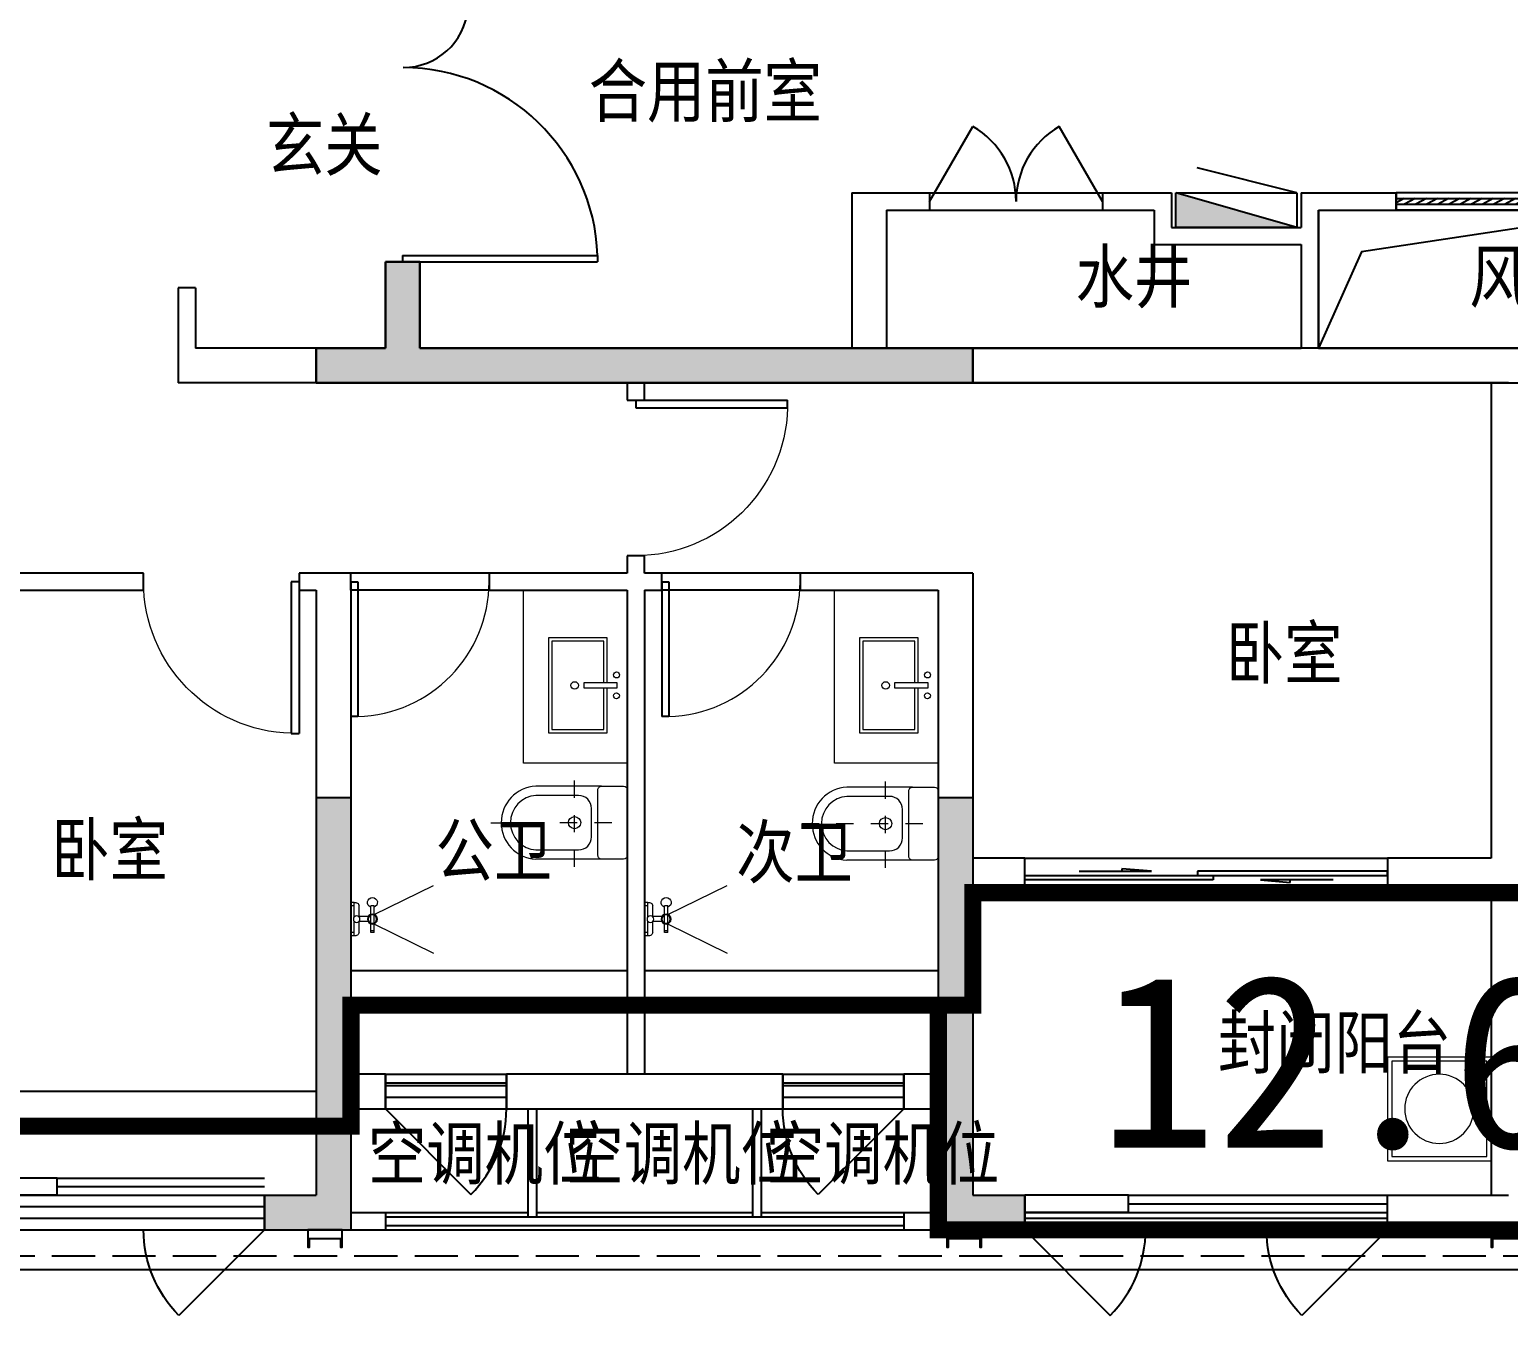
# Model space of a CAD drawing. Extents: x 512858 to 514372, y -232486 to -231710.
# Drawn here: x 513199.88 to 513208.44, y -232344.85 to -232337.42 of the extents above; entities that cross this region are included whole.
import ezdxf

# ---------------------------------------------------------------- set-up
doc = ezdxf.new("R2010")
doc.units = 0
doc.header["$LTSCALE"] = 1000
for name, pattern in [('__DASH', [0.35, 0.25, -0.1]), ('B1+B2户型(2#185报审版）-2$0$__DASH', [0.35, 0.25, -0.1]), ('B1+B2户型(2#185报审版）-2$0$DASH', [0.35, 0.25, -0.1]), ('DASH', [0.35, 0.25, -0.1])]:
    doc.linetypes.add(name, pattern=pattern)
doc.layers.get('0').update_dxf_attribs({"color": 252})
for name, color, linetype in [('0-铝板', 253, 'Continuous'), ('1#HXT-15-27F$0$A-DOOR', 253, 'Continuous'), ('1#HXT-15-27F$0$A-FIRE-DOOR', 253, 'Continuous'), ('1#HXT-15-27F$0$A-HOLE-E', 253, 'Continuous'), ('1#HXT-15-27F$0$A-PATT-COLU', 253, 'Continuous'), ('1#HXT-15-27F$0$A-STR-CONC-B', 253, 'Continuous'), ('1#HXT-15-27F$0$A-WALL-S', 253, 'Continuous'), ('1#HXT-15-27F$0$A-WINDOW', 253, 'Continuous'), ('1#HXT-15-27F$0$AA-DOOR_FIRE_TEXT', 253, 'Continuous'), ('6#-造型-1F（实施版）金属型材-METAL-S', 253, 'Continuous'), ('A-ANNO-100-TXT', 252, 'Continuous'), ('A-METAL-E', 253, 'Continuous'), ('A-WALL-S', 252, 'Continuous'), ('B1+B2户型(2#185报审版）-2$0$A-DOOR', 253, 'Continuous'), ('B1+B2户型(2#185报审版）-2$0$A-FIRE-DOOR', 253, 'Continuous'), ('B1+B2户型(2#185报审版）-2$0$A-METAL-E', 253, 'Continuous'), ('B1+B2户型(2#185报审版）-2$0$A-PART-S', 253, 'Continuous'), ('B1+B2户型(2#185报审版）-2$0$A-PATT-COLU', 253, 'Continuous'), ('B1+B2户型(2#185报审版）-2$0$A-STR-CONC-B', 253, 'Continuous'), ('B1+B2户型(2#185报审版）-2$0$A-STR-CONC-E', 253, 'Continuous'), ('B1+B2户型(2#185报审版）-2$0$A-STR-CONC-H', 253, 'Continuous'), ('B1+B2户型(2#185报审版）-2$0$A-WALL-S', 253, 'Continuous'), ('B1+B2户型(2#185报审版）-2$0$A-WINDOW', 253, 'Continuous')]:
    doc.layers.add(name, color=color, linetype=linetype)
for name, color, linetype, lineweight in [('B1+B2户型(2#185报审版）-2$0$AE-FURN-MOVE', 253, 'Continuous', 20), ('面积-计容-住宅-0.5', 1, 'Continuous', 0), ('面积-计容-住宅-1', 1, 'Continuous', 0)]:
    doc.layers.add(name, color=color, linetype=linetype, lineweight=lineweight)
doc.styles.add('dw', font='simhei.ttf')
doc.styles.add('TYDG_02', font='TSSDENG.shx', dxfattribs={"width": 0.8, "bigfont": 'hztxt.shx'})

# ---------------------------------------------------------------- blocks, each defined once
blk = doc.blocks.new('1新176wz14')
at = {"layer": 'A-ANNO-100-TXT', "style": 'TYDG_02'}
for s, p in [('合用前室', (-151580.8, -1326462.8)), ('玄关', (-153448.6, -1326773.3)), ('水井', (-148762.1, -1327536.1)), ('风井', (-146483.5, -1327536.1)), ('卧室', (-147892.5, -1329713.5)), ('卧室', (-154690.9, -1330850.8)), ('公卫', (-152466.9, -1330854.3, -0.7)), ('次卫', (-150726.5, -1330865.4, -0.1)), ('封闭阳台', (-147938.3, -1331967.8, 0)), ('空调机位', (-152858, -1332609.3)), ('空调机位', (-151714.9, -1332609.3)), ('空调机位', (-150554.9, -1332609.3))]:
    blk.add_text(s, height=337.59, dxfattribs=at).set_placement(p)
blk = doc.blocks.new('1新173qjoijgwjirwj')
at = {"layer": '6#-造型-1F（实施版）金属型材-METAL-S', "color": 61, "linetype": '__DASH'}
blk.add_lwpolyline([(1756590.2, -399579.5), (1757840.2, -399579.5), (1757840.2, -406959.5, 0.414214), (1757960.2, -407079.5), (1781290.1, -407079.5)], format="xyb", dxfattribs=at)
at = {"layer": '6#-造型-1F（实施版）金属型材-METAL-S'}
blk.add_lwpolyline([(1756590.2, -399659.5), (1757760.2, -399659.5), (1757760.2, -406959.5, 0.414214), (1757960.2, -407159.5), (1781290.1, -407159.5)], format="xyb", dxfattribs=at)
blk = doc.blocks.new('1新172jwqoiwjg')
at = {"layer": '6#-造型-1F（实施版）金属型材-METAL-S', "color": 130}
for points in [[(1765040.2, -406929.5), (1765040.2, -407029.5), (1765050.2, -407029.5), (1765050.2, -406979.5), (1765230.2, -406979.5), (1765230.2, -407029.5), (1765240.2, -407029.5), (1765240.2, -406929.5), (1765040.2, -406929.5)], [(1768740.2, -406929.5), (1768740.2, -407029.5), (1768750.2, -407029.5), (1768750.2, -406979.5), (1768930.2, -406979.5), (1768930.2, -407029.5), (1768940.2, -407029.5), (1768940.2, -406929.5), (1768740.2, -406929.5)], [(1771890.2, -406929.5), (1771890.2, -407029.5), (1771900.2, -407029.5), (1771900.2, -406979.5), (1772080.2, -406979.5), (1772080.2, -407029.5), (1772090.2, -407029.5), (1772090.2, -406929.5), (1771890.2, -406929.5)]]:
    blk.add_lwpolyline(points, dxfattribs=at)
blk = doc.blocks.new('1新90A$C799B250F')
at = {"layer": '0-铝板', "color": 2}
for name in ['1新173qjoijgwjirwj', '1新172jwqoiwjg']:
    blk.add_blockref(name, (-1756590.2, 406829.5, 0), dxfattribs=at)
blk = doc.blocks.new('1新160bcq14-27')
at = {"layer": 'A-METAL-E', "elevation": 0}
for points in [[(8700, -7600), (9400, -7600)], [(11000, -7600), (11700, -7600)], [(8700, -7650), (9400, -7650)], [(11000, -7650), (11700, -7650)], [(6800, -8200), (8000, -8200)], [(6800, -8250), (8000, -8250)]]:
    blk.add_lwpolyline(points, dxfattribs=at)
at = {"layer": 'A-METAL-E'}
for points in [[(13000, -8300), (14500, -8300)], [(13000, -8350), (14500, -8350)]]:
    blk.add_lwpolyline(points, dxfattribs=at)
at = {"layer": 'A-WALL-S'}
for p, q in [((6800, -8200), (5900, -8200)), ((6800, -8300), (6800, -8200)), ((6800, -8300), (5900, -8300)), ((13000, -8300), (12400, -8300)), ((12400, -8400), (12400, -8300)), ((13000, -8400), (13000, -8300)), ((13000, -8400), (12400, -8400))]:
    blk.add_line(p, q, dxfattribs=at)
blk = doc.blocks.new('1新123B1+B2户型(2#185报审版）-2$0$FDFSDFSD')
at = {"layer": 'B1+B2户型(2#185报审版）-2$0$AE-FURN-MOVE'}
for points in [[(-600, 600), (0, 600), (0, 0), (-600, 0)], [(-575, 575), (-25, 575), (-25, 25), (-575, 25)]]:
    blk.add_lwpolyline(points, close=True, dxfattribs=at)
blk.add_circle((-300, 300), 200, dxfattribs=at)
blk = doc.blocks.new('1新118B1+B2户型(2#185报审版）-2$0$69865866586652f-nezb')
at = {"color": 250, "linetype": 'B1+B2户型(2#185报审版）-2$0$DASH', "ltscale": 0.2}
for p, q in [((296757, 367900.9), (296757, 367110.8)), ((296501.2, 367415.8), (297012.7, 367415.8))]:
    blk.add_line(p, q, dxfattribs=at)
for p, q in [((296545.9, 367259.3), (296545.9, 367640.6)), ((296968, 367259.3), (296968, 367640.6))]:
    blk.add_line(p, q)
at = {"color": 250}
blk.add_lwpolyline([(296599.5, 367640.6), (296599.5, 367393, 0.414214), (296674.5, 367318), (296839.5, 367318, 0.414214), (296914.5, 367393), (296914.5, 367640.6)], format="xyb", dxfattribs=at)
blk.add_lwpolyline([(296545.9, 367259.3, -0.414214), (296567.3, 367280.8), (296946.6, 367280.8, -0.414214), (296968, 367259.3), (296968, 367132.2, -0.414214), (296946.6, 367110.8), (296567.3, 367110.8, -0.414214), (296545.9, 367132.2)], format="xyb", close=True)
blk.add_circle((296757, 367415.8), 35.2, dxfattribs=at)
blk.add_arc((296757, 367629.4), 211.4, 3.04919, 176.95081)
blk.add_arc((296757, 367629.4), 157.8, 3.04919, 176.95081, dxfattribs=at)
blk = doc.blocks.new('1新117B1+B2户型(2#185报审版）-2$0$235345')
at = {"layer": 'B1+B2户型(2#185报审版）-2$0$AE-FURN-MOVE', "extrusion": (0.001411, -2.82684e-05, 0.999999)}
for points in [[(20, 289.3), (20, 549.9), (-320, 549.9), (-320, 0), (20, 0), (20, 260.6)], [(0, 289.3), (0, 529.9), (-300, 529.9), (-300, 20), (0, 20), (0, 260.6)]]:
    blk.add_lwpolyline(points, dxfattribs=at)
at = {"layer": 'B1+B2户型(2#185报审版）-2$0$AE-FURN-MOVE', "extrusion": (0.001411, -2.82684e-05, 0.999999), "elevation": -0.7}
blk.add_lwpolyline([(-116.4, 260.6), (77.6, 260.6), (77.6, 289.3), (-116.4, 289.3)], close=True, dxfattribs=at)
at = {"layer": 'B1+B2户型(2#185报审版）-2$0$AE-FURN-MOVE'}
for centre, radius in [((74, 335.3), 17.1), ((-168.6, 274.9), 21.4), ((73.3, 214.6), 17.1)]:
    blk.add_circle(centre, radius, dxfattribs=at)
blk = doc.blocks.new('1新121B1+B2户型(2#185报审版）-2$0$6986586658ff3d')
at = {"layer": 'B1+B2户型(2#185报审版）-2$0$AE-FURN-MOVE'}
for p, q in [((14.4, 96), (33.6, 96)), ((14.4, 12.7), (14.4, 96)), ((-100.8, 76.8), (-81.6, 76.8)), ((-100.8, -76.8), (-100.8, 76.8)), ((-81.6, -76.8), (-81.6, 76.8)), ((-66.3, 14.4), (-12.7, 14.4)), ((-14.4, 12.7), (-14.4, 76.8)), ((12.7, 14.4), (14.4, 14.4)), ((14.4, 76.8), (33.6, 76.8)), ((-100.8, -67.2), (-81.6, -67.2)), ((-100.8, -76.8), (-81.6, -76.8)), ((-66.3, -14.4), (-12.7, -14.4)), ((-14.4, -76.8), (-14.4, -12.7)), ((12.7, -14.4), (14.4, -14.4)), ((14.4, -96), (14.4, -12.7)), ((14.4, -76.8), (33.6, -76.8)), ((14.4, -96), (33.6, -96))]:
    blk.add_line(p, q, dxfattribs=at)
for points in [[(-100.8, 27.2), (-444.8, 193.8)], [(-99.3, -27.6), (-444.8, -197.1)]]:
    blk.add_lwpolyline(points, dxfattribs=at)
for centre, radius in [((-91.2, 0), 28.8), ((-91.2, 0), 24), ((0, 0), 19.2)]:
    blk.add_circle(centre, radius, dxfattribs=at)
for centre, radius, start, end in [((-91.2, 96), 28.8, 289.47122, 250.52878), ((9.5, 72.1), 24.4, 78.48006, 168.90008), ((9.5, -72.1), 24.4, 191.09992, 281.51994)]:
    blk.add_arc(centre, radius, start, end, dxfattribs=at)
blk = doc.blocks.new('1新113B1+B2户型(2#185报审版）-2$0$$DorLib2D$00000114')
at = {"color": 0}
blk.add_line((0.5, 0), (-0.207, 0.707), dxfattribs=at)
blk.add_arc((0.5, 0), 1, 135, 180, dxfattribs=at)
blk = doc.blocks.new('1新112B1+B2户型(2#185报审版）-2$0$$DorLib2D$00000001')
for p, q in [((0.45, 0.975), (0.5, 0.975)), ((0.45, 0), (0.45, 0.975)), ((0.5, 0), (0.5, 0.975)), ((0.5, 0), (0.45, 0))]:
    blk.add_line(p, q)
at = {"lineweight": 13}
blk.add_arc((0.475, 0), 0.975, 91.46928, 180, dxfattribs=at)
blk = doc.blocks.new('1新116B1+B2户型(2#185报审版）-2$0$$WINLIB2D$00000001')
at = {"color": 0}
for points in [[(-0.5, 0.5), (-0.5, -0.5)], [(-0.5, 0.5), (0.5, 0.5)], [(0.5, -0.5), (0.5, 0.5)], [(0.5, 0.1667), (-0.5, 0.1667)], [(0.5, -0.1667), (-0.5, -0.1667)], [(-0.5, -0.5), (0.5, -0.5)]]:
    blk.add_lwpolyline(points, dxfattribs=at)
blk = doc.blocks.new('1新115B1+B2户型(2#185报审版）-2$0$$DorLib2D$00000225')
at = {"color": 0}
for p, q in [((0.475, -0.0014), (0.475, 0.7521)), ((0.475, 0.7521), (0.5, 0.7521)), ((0.5, -0.0014), (0.5, 0.7521)), ((-0.5, 0), (-0.5, 0.252)), ((-0.475, 0.252), (-0.5, 0.252)), ((-0.475, 0), (-0.475, 0.252)), ((-0.475, 0), (-0.5, 0)), ((0.475, -0.0014), (0.5, -0.0014))]:
    blk.add_line(p, q, dxfattribs=at)
for centre, radius, start, end in [((0.5046, -0.0019), 0.7546, 92.2493, 179.7238), ((-0.5008, 0.0026), 0.2508, 359.7899, 84.0974)]:
    blk.add_arc(centre, radius, start, end, dxfattribs=at)
blk = doc.blocks.new('1新114B1+B2户型(2#185报审版）-2$0$$DorLib2D$00000131')
at = {"color": 0, "linetype": 'Continuous'}
for p, q in [((0.15, 0.125), (0.2319, 0.1973)), ((0.2319, 0.1973), (0.2319, 0.125)), ((-0.5, 0.125), (-0.5, 0)), ((0.0192, 0.125), (-0.5, 0.125)), ((0.0192, 0), (0.0192, 0.125)), ((0.35, 0.125), (0.15, 0.125)), ((-0.5, 0), (0.0192, 0)), ((-0.024, 0), (0.5, 0)), ((-0.024, -0.125), (-0.024, 0)), ((0.5, 0), (0.5, -0.125)), ((-0.35, -0.125), (-0.15, -0.125)), ((-0.2319, -0.1973), (-0.2319, -0.125)), ((-0.15, -0.125), (-0.2319, -0.1973)), ((0.5, -0.125), (-0.024, -0.125))]:
    blk.add_line(p, q, dxfattribs=at)
blk = doc.blocks.new('1新110B1+B2户型(2#185报审版）-2')
at = {"layer": 'B1+B2户型(2#185报审版）-2$0$A-PATT-COLU'}
for points in [[(-152657, -1004437.6), (-152557, -1004370.9), (-152557, -1003870.9), (-152757, -1003870.9), (-152757, -1004370.9)], [(-152657, -1004437.6), (-152757, -1004370.9), (-153157, -1004370.9), (-153157, -1004570.9), (-152657, -1004570.9)], [(-151257, -1004570.9), (-151257, -1004370.9), (-152557, -1004370.9), (-152657, -1004437.6), (-152657, -1004570.9)], [(-149357, -1004370.9), (-151257, -1004370.9), (-151257, -1004570.9), (-149357, -1004570.9)], [(-153157, -1006970.9), (-153157, -1008670.9), (-152957, -1008670.9), (-152957, -1006970.9)], [(-149557, -1006970.9), (-149557, -1007420.9), (-149357, -1007420.9), (-149357, -1006970.9)], [(-149357, -1007420.9), (-149557, -1007420.9), (-149557, -1008670.9), (-149357, -1008670.9)], [(-152957, -1008670.9), (-153157, -1008670.9), (-153157, -1009270.9), (-152957, -1009470.9)], [(-149357, -1008670.9), (-149557, -1008670.9), (-149557, -1009470.9), (-149357, -1009270.9)], [(-153457, -1009470.9), (-152957, -1009470.9), (-153157, -1009270.9), (-153457, -1009270.9)], [(-149357, -1009270.9), (-149557, -1009470.9), (-149057, -1009470.9), (-149057, -1009270.9)]]:
    blk.add_hatch(color=256, dxfattribs=at).paths.add_polyline_path(points)
at = {"layer": 'B1+B2户型(2#185报审版）-2$0$A-DOOR'}
for p, q in [((-152157, -1005670.9), (-152957, -1005670.9)), ((-150357, -1005670.9), (-151157, -1005670.9)), ((-152157, -1005770.9), (-152957, -1005770.9)), ((-150357, -1005770.9), (-151157, -1005770.9)), ((-149057, -1007320.9), (-146957, -1007320.9)), ((-149057, -1007520.9), (-146957, -1007520.9))]:
    blk.add_line(p, q, dxfattribs=at)
at = {"layer": 'B1+B2户型(2#185报审版）-2$0$A-METAL-E'}
for points in [[(-151932, -1008770.9), (-151932, -1009395.9)], [(-151882, -1008770.9), (-151882, -1009395.9)], [(-150632, -1008770.9), (-150632, -1009395.9)], [(-150582, -1008770.9), (-150582, -1009395.9)], [(-152757, -1009395.9), (-149757, -1009395.9)], [(-152757, -1009445.9), (-149757, -1009445.9)]]:
    blk.add_lwpolyline(points, dxfattribs=at)
at = {"layer": 'B1+B2户型(2#185报审版）-2$0$A-PART-S'}
for p, q in [((-152757, -1008570.9), (-152957, -1008570.9)), ((-152757, -1008770.9), (-152757, -1008570.9)), ((-151257, -1008570.9), (-152057, -1008570.9)), ((-152057, -1008570.9), (-152057, -1008770.9)), ((-150457, -1008570.9), (-151257, -1008570.9)), ((-150457, -1008770.9), (-150457, -1008570.9)), ((-149557, -1008570.9), (-149757, -1008570.9)), ((-149757, -1008570.9), (-149757, -1008770.9)), ((-152957, -1008770.9), (-152757, -1008770.9)), ((-152057, -1008770.9), (-151257, -1008770.9)), ((-151257, -1008770.9), (-150457, -1008770.9)), ((-149757, -1008770.9), (-149557, -1008770.9)), ((-153457, -1009470.9), (-153457, -1009270.9)), ((-146957, -1009370.9), (-146957, -1009270.9)), ((-146957, -1009270.9), (-146257, -1009270.9)), ((-152957, -1009370.9), (-152757, -1009370.9)), ((-152757, -1009370.9), (-152757, -1009470.9)), ((-149757, -1009370.9), (-149557, -1009370.9)), ((-149757, -1009370.9), (-149757, -1009470.9)), ((-149057, -1009470.9), (-149057, -1009370.9)), ((-146957, -1009470.9), (-146957, -1009370.9)), ((-152957, -1009470.9), (-152757, -1009470.9)), ((-149757, -1009470.9), (-149557, -1009470.9)), ((-146957, -1009470.9), (-146257, -1009470.9))]:
    blk.add_line(p, q, dxfattribs=at)
at = {"layer": 'B1+B2户型(2#185报审版）-2$0$A-STR-CONC-B'}
for p, q in [((-152757, -1004370.9), (-152757, -1003870.9)), ((-152757, -1003870.9), (-152557, -1003870.9)), ((-152557, -1004370.9), (-152557, -1003870.9)), ((-152757, -1004370.9), (-153157, -1004370.9)), ((-153157, -1004570.9), (-153157, -1004370.9)), ((-151257, -1004370.9), (-152557, -1004370.9)), ((-149357, -1004370.9), (-151257, -1004370.9)), ((-149357, -1004570.9), (-149357, -1004370.9)), ((-152657, -1004570.9), (-153157, -1004570.9)), ((-151257, -1004570.9), (-152657, -1004570.9)), ((-149357, -1004570.9), (-151257, -1004570.9)), ((-153157, -1006970.9), (-153157, -1008670.9)), ((-152957, -1006970.9), (-153157, -1006970.9)), ((-152957, -1006970.9), (-152957, -1008670.9)), ((-149557, -1006970.9), (-149557, -1007420.9)), ((-149357, -1006970.9), (-149557, -1006970.9)), ((-149357, -1006970.9), (-149357, -1007420.9)), ((-149557, -1007420.9), (-149557, -1008670.9)), ((-149357, -1007420.9), (-149357, -1008670.9)), ((-153157, -1008670.9), (-153157, -1009270.9)), ((-152957, -1008670.9), (-152957, -1009470.9)), ((-149557, -1008670.9), (-149557, -1009470.9)), ((-149357, -1008670.9), (-149357, -1009270.9)), ((-153457, -1009270.9), (-153157, -1009270.9)), ((-153457, -1009270.9), (-153457, -1009470.9)), ((-149357, -1009270.9), (-149057, -1009270.9)), ((-149057, -1009270.9), (-149057, -1009470.9)), ((-153457, -1009470.9), (-152957, -1009470.9)), ((-149557, -1009470.9), (-149057, -1009470.9))]:
    blk.add_line(p, q, dxfattribs=at)
at = {"layer": 'B1+B2户型(2#185报审版）-2$0$A-STR-CONC-E'}
for points in [[(-152957, -1007970.9), (-151357, -1007970.9)], [(-151257, -1007970.9), (-149557, -1007970.9)], [(-153157, -1008670.9), (-155657, -1008670.9)], [(-152757, -1009370.9), (-151957, -1009370.9)], [(-151957, -1009370.9), (-151932, -1009370.9)], [(-151882, -1009370.9), (-150632, -1009370.9)], [(-150582, -1009370.9), (-150557, -1009370.9)], [(-150557, -1009370.9), (-149757, -1009370.9)], [(-152757, -1009470.9), (-149757, -1009470.9)]]:
    blk.add_lwpolyline(points, dxfattribs=at)
at = {"layer": 'B1+B2户型(2#185报审版）-2$0$A-STR-CONC-H', "linetype": 'B1+B2户型(2#185报审版）-2$0$DASH'}
for points in [[(-152957, -1008170.9), (-151357, -1008170.9)], [(-151257, -1008170.9), (-149557, -1008170.9)], [(-153157, -1008870.9), (-155657, -1008870.9)]]:
    blk.add_lwpolyline(points, dxfattribs=at)
at = {"layer": 'B1+B2户型(2#185报审版）-2$0$A-WALL-S'}
for p, q in [((-152557, -1003870.9), (-152757, -1003870.9)), ((-153957, -1004020.9), (-153957, -1004570.9)), ((-153857, -1004020.9), (-153957, -1004020.9)), ((-153857, -1004020.9), (-153857, -1004370.9)), ((-153157, -1004370.9), (-153857, -1004370.9)), ((-146257, -1004370.9), (-149357, -1004370.9)), ((-153157, -1004570.9), (-153957, -1004570.9)), ((-151357, -1004570.9), (-151357, -1004670.9)), ((-151257, -1004670.9), (-151257, -1004570.9)), ((-146257, -1004570.9), (-149357, -1004570.9)), ((-146357, -1004570.9), (-146357, -1007320.9)), ((-151357, -1004670.9), (-151257, -1004670.9)), ((-151257, -1005570.9), (-151357, -1005570.9)), ((-151357, -1005570.9), (-151357, -1005670.9)), ((-151257, -1005670.9), (-151257, -1005570.9)), ((-154157, -1005670.9), (-155457, -1005670.9)), ((-154157, -1005770.9), (-154157, -1005670.9)), ((-153057, -1005670.9), (-153257, -1005670.9)), ((-153257, -1005670.9), (-153257, -1005770.9)), ((-152957, -1005670.9), (-153057, -1005670.9)), ((-152957, -1005770.9), (-152957, -1005670.9)), ((-151357, -1005670.9), (-152157, -1005670.9)), ((-152157, -1005670.9), (-152157, -1005770.9)), ((-151157, -1005670.9), (-151257, -1005670.9)), ((-151157, -1005770.9), (-151157, -1005670.9)), ((-149357, -1005670.9), (-150357, -1005670.9)), ((-150357, -1005670.9), (-150357, -1005770.9)), ((-149357, -1005670.9), (-149357, -1006970.9)), ((-155457, -1005770.9), (-154157, -1005770.9)), ((-153257, -1005770.9), (-153157, -1005770.9)), ((-153157, -1005770.9), (-153157, -1006970.9)), ((-152957, -1005770.9), (-152957, -1006970.9)), ((-152957, -1005770.9), (-152957, -1005770.9)), ((-152157, -1005770.9), (-151357, -1005770.9)), ((-151357, -1005770.9), (-151357, -1008570.9)), ((-151257, -1005770.9), (-151257, -1008570.9)), ((-151257, -1005770.9), (-151157, -1005770.9)), ((-150357, -1005770.9), (-149557, -1005770.9)), ((-149557, -1005770.9), (-149557, -1006970.9)), ((-149057, -1007320.9), (-149357, -1007320.9)), ((-149057, -1007520.9), (-149057, -1007320.9)), ((-146357, -1007320.9), (-146957, -1007320.9)), ((-146957, -1007320.9), (-146957, -1007520.9)), ((-149357, -1007520.9), (-149057, -1007520.9)), ((-146957, -1007520.9), (-146357, -1007520.9)), ((-146357, -1007520.9), (-146357, -1009270.9))]:
    blk.add_line(p, q, dxfattribs=at)
at = {"layer": 'B1+B2户型(2#185报审版）-2$0$AE-FURN-MOVE'}
for points in [[(-151957, -1005770.9), (-151357, -1005770.9), (-151356.9, -1006770.7), (-151956.9, -1006770.7)], [(-150157, -1005770.9), (-149557, -1005770.9), (-149556.9, -1006770.7), (-150156.9, -1006770.7)]]:
    blk.add_lwpolyline(points, close=True, dxfattribs=at)
at = {"rotation": 0.0020718124973587}
for p in [(-151493.1, -1006595.8, -0.5), (-149693.1, -1006595.8, -0.5)]:
    blk.add_blockref('1新117B1+B2户型(2#185报审版）-2$0$235345', p, dxfattribs=at)
at = {"layer": 'B1+B2户型(2#185报审版）-2$0$A-DOOR', "linetype": 'B1+B2户型(2#185报审版）-2$0$__DASH', "xscale": -900, "yscale": 900, "zscale": 100}
for p, rotation in [((-151307, -1005120.9), 270.0000452578169), ((-153707, -1005720.9), 180)]:
    blk.add_blockref('1新112B1+B2户型(2#185报审版）-2$0$$DorLib2D$00000001', p, dxfattribs=dict(at, rotation=rotation))
at = {"layer": 'B1+B2户型(2#185报审版）-2$0$A-DOOR', "xscale": 800, "yscale": 800, "zscale": 100, "rotation": 180}
for p in [(-152557, -1005720.9), (-150757, -1005720.9)]:
    blk.add_blockref('1新112B1+B2户型(2#185报审版）-2$0$$DorLib2D$00000001', p, dxfattribs=at)
at = {"layer": 'B1+B2户型(2#185报审版）-2$0$A-DOOR', "xscale": 2100, "yscale": -200, "zscale": 200}
blk.add_blockref('1新114B1+B2户型(2#185报审版）-2$0$$DorLib2D$00000131', (-148007, -1007420.9), dxfattribs=at)
at = {"layer": 'B1+B2户型(2#185报审版）-2$0$A-FIRE-DOOR', "xscale": -1500, "yscale": -1500, "zscale": 200, "rotation": 90}
blk.add_blockref('1新115B1+B2户型(2#185报审版）-2$0$$DorLib2D$00000225', (-152657, -1003120.9), dxfattribs=at)
at = {"layer": 'B1+B2户型(2#185报审版）-2$0$A-WINDOW'}
for p, xscale, yscale, zscale in [((-152407, -1008670.9), 700, 200, 200), ((-150107, -1008670.9), 700, 200, 200), ((-154507, -1009370.9), 2100, 200, 200), ((-148007, -1009420.9), 2100, 100, 100)]:
    blk.add_blockref('1新116B1+B2户型(2#185报审版）-2$0$$WINLIB2D$00000001', p, dxfattribs=dict(at, xscale=xscale, yscale=yscale, zscale=zscale))
at = {"layer": 'B1+B2户型(2#185报审版）-2$0$A-WINDOW', "linetype": 'B1+B2户型(2#185报审版）-2$0$__DASH', "yscale": 700, "zscale": -700, "rotation": 180}
for p, xscale in [((-152407, -1008770.9), 700), ((-150107, -1008770.9), -700), ((-153807, -1009470.9), -700), ((-148707, -1009470.9), 700), ((-147307, -1009470.9), -700)]:
    blk.add_blockref('1新113B1+B2户型(2#185报审版）-2$0$$DorLib2D$00000114', p, dxfattribs=dict(at, xscale=xscale))
at = {"layer": 'B1+B2户型(2#185报审版）-2$0$AE-FURN-MOVE', "rotation": 90.00207625545772}
for p in [(215764.5, -1303858.8), (217564.5, -1303864.4)]:
    blk.add_blockref('1新118B1+B2户型(2#185报审版）-2$0$69865866586652f-nezb', p, dxfattribs=at)
at = {"layer": 'B1+B2户型(2#185报审版）-2$0$AE-FURN-MOVE', "extrusion": (2.82798e-05, -4.50757e-07, -1), "zscale": -1}
for p in [(152923.4, -1007673, -3.9), (151223.4, -1007673, -3.8)]:
    blk.add_blockref('1新121B1+B2户型(2#185报审版）-2$0$6986586658ff3d', p, dxfattribs=at)
at = {"layer": 'B1+B2户型(2#185报审版）-2$0$AE-FURN-MOVE', "color": 1, "extrusion": (2.93874e-39, 5.60519e-45, -1), "zscale": -1, "rotation": 359.9997035940846}
blk.add_blockref('1新123B1+B2户型(2#185报审版）-2$0$FDFSDFSD', (146957, -1009070.9), dxfattribs=at)
blk = doc.blocks.new('1新231#HXT-15-27F$0$$TWTSYS$00000508')
for p, q in [((-0.5, 0.5), (0.324, 1.224)), ((-0.5, 0.5), (-0.5, -0.5)), ((-0.5, -0.5), (0.5, 0.5)), ((0.5, 0.5), (-0.5, 0.5)), ((0.5, -0.5), (0.5, 0.5)), ((-0.5, -0.5), (0.5, -0.5))]:
    blk.add_line(p, q)
blk.add_solid([(0.5, -0.5), (0.5, 0.5), (-0.5, -0.5)])
blk = doc.blocks.new('1新221#HXT-15-27F$0$$DorLib2D$00000231')
at = {"color": 0}
for p, q in [((-0.5, 0), (-0.25, 0.433)), ((0.5, 0), (0.25, 0.433))]:
    blk.add_line(p, q, dxfattribs=at)
for centre, start, end in [((-0.5, 0), 0, 60), ((0.5, 0), 120, 180)]:
    blk.add_arc(centre, 0.5, start, end, dxfattribs=at)
blk = doc.blocks.new('1新241#HXT-15-27F$0$$WINLIB2D$00000039')
at = {"color": 0}
for points in [[(-0.5, 0.5), (-0.5, -0.5)], [(0.5, 0.5), (-0.5, 0.5)], [(0.5, -0.5), (0.5, 0.5)], [(-0.5, 0.1667), (0.5, 0.1667)], [(-0.3839, -0.1667), (-0.448, 0.1667)], [(-0.3159, -0.1667), (-0.38, 0.1667)], [(-0.2479, -0.1667), (-0.312, 0.1667)], [(-0.1799, -0.1667), (-0.244, 0.1667)], [(-0.1119, -0.1667), (-0.176, 0.1667)], [(-0.0439, -0.1667), (-0.108, 0.1667)], [(0.0241, -0.1667), (-0.04, 0.1667)], [(0.0921, -0.1667), (0.028, 0.1667)], [(0.16, -0.1667), (0.0959, 0.1667)], [(0.228, -0.1667), (0.1639, 0.1667)], [(0.296, -0.1667), (0.2319, 0.1667)], [(0.364, -0.1667), (0.2999, 0.1667)], [(0.432, -0.1667), (0.3679, 0.1667)], [(0.5, -0.1667), (0.4359, 0.1667)], [(-0.4519, -0.1667), (-0.5, 0.0836)], [(-0.5, -0.1667), (0.5, -0.1667)], [(0.5, -0.5), (-0.5, -0.5)]]:
    blk.add_lwpolyline(points, dxfattribs=at)
blk = doc.blocks.new('1新211#HXT-15-27F$0$$DorLib2D$00000225')
at = {"color": 0}
for p, q in [((0.475, -0.0014), (0.475, 0.7521)), ((0.475, 0.7521), (0.5, 0.7521)), ((0.5, -0.0014), (0.5, 0.7521)), ((-0.5, 0), (-0.5, 0.252)), ((-0.475, 0.252), (-0.5, 0.252)), ((-0.475, 0), (-0.475, 0.252)), ((-0.475, 0), (-0.5, 0)), ((0.475, -0.0014), (0.5, -0.0014))]:
    blk.add_line(p, q, dxfattribs=at)
for centre, radius, start, end in [((0.5046, -0.0019), 0.7546, 92.2493, 179.7238), ((-0.5008, 0.0026), 0.2508, 359.7899, 84.0974)]:
    blk.add_arc(centre, radius, start, end, dxfattribs=at)
blk = doc.blocks.new('1新181#HXT-15-27F')
at = {"layer": '1#HXT-15-27F$0$A-PATT-COLU'}
for points in [[(-152557, -1003870.9), (-152757, -1003870.9), (-152757, -1004370.9), (-152657, -1004437.6), (-152557, -1004370.9)], [(-153157, -1004370.9), (-153157, -1004570.9), (-152657, -1004570.9), (-152657, -1004437.6), (-152757, -1004370.9)], [(-152657, -1004437.6), (-152657, -1004570.9), (-149957, -1004570.9), (-149957, -1004470.9), (-149957, -1004370.9), (-152557, -1004370.9)], [(-149957, -1004470.9), (-149957, -1004570.9), (-149357, -1004570.9), (-149357, -1004370.9), (-149957, -1004370.9)]]:
    blk.add_hatch(color=256, dxfattribs=at).paths.add_polyline_path(points, flags=17)
at = {"layer": '1#HXT-15-27F$0$A-DOOR'}
for p, q in [((-149607, -1003470.9), (-148607, -1003470.9)), ((-149607, -1003570.9), (-148607, -1003570.9))]:
    blk.add_line(p, q, dxfattribs=at)
at = {"layer": '1#HXT-15-27F$0$A-HOLE-E'}
blk.add_lwpolyline([(-147357, -1003570.9), (-145507, -1003570.9), (-145507, -1004370.9), (-147357, -1004370.9)], close=True, dxfattribs=at)
blk.add_lwpolyline([(-145507, -1003570.9), (-147107, -1003811.9), (-147357, -1004370.9)], dxfattribs=at)
at = {"layer": '1#HXT-15-27F$0$A-STR-CONC-B'}
for p, q in [((-152757, -1003870.9), (-152757, -1004370.9)), ((-152557, -1003870.9), (-152757, -1003870.9)), ((-152557, -1003870.9), (-152557, -1004370.9)), ((-153157, -1004370.9), (-152757, -1004370.9)), ((-153157, -1004370.9), (-153157, -1004570.9)), ((-152557, -1004370.9), (-149957, -1004370.9)), ((-149957, -1004370.9), (-149357, -1004370.9)), ((-149357, -1004370.9), (-149357, -1004570.9)), ((-153157, -1004570.9), (-152657, -1004570.9)), ((-152657, -1004570.9), (-149957, -1004570.9)), ((-149957, -1004570.9), (-149357, -1004570.9))]:
    blk.add_line(p, q, dxfattribs=at)
at = {"layer": '1#HXT-15-27F$0$A-WALL-S'}
for p, q in [((-150057, -1003470.9), (-150057, -1004370.9)), ((-150057, -1003470.9), (-149607, -1003470.9)), ((-148607, -1003470.9), (-148207, -1003470.9)), ((-148207, -1003470.9), (-148207, -1003670.9)), ((-147457, -1003470.9), (-147457, -1003670.9)), ((-147457, -1003470.9), (-146907, -1003470.9)), ((-149857, -1003570.9), (-149857, -1004370.9)), ((-149857, -1003570.9), (-149607, -1003570.9)), ((-148607, -1003570.9), (-148307, -1003570.9)), ((-148307, -1003570.9), (-148307, -1003770.9)), ((-147357, -1003570.9), (-147357, -1003770.9)), ((-147357, -1003570.9), (-146907, -1003570.9)), ((-148207, -1003670.9), (-147457, -1003670.9)), ((-148307, -1003770.9), (-147457, -1003770.9)), ((-147457, -1003770.9), (-147457, -1004370.9)), ((-147357, -1003770.9), (-147357, -1004370.9)), ((-149357, -1004370.9), (-147457, -1004370.9)), ((-147357, -1004370.9), (-145507, -1004370.9)), ((-149357, -1004570.9), (-147357, -1004570.9)), ((-147357, -1004570.9), (-145407, -1004570.9))]:
    blk.add_line(p, q, dxfattribs=at)
for points in [[(-149607, -1003470.9), (-149607, -1003570.9)], [(-148607, -1003470.9), (-148607, -1003570.9)], [(-146907, -1003470.9), (-146907, -1003570.9)], [(-152757, -1003870.9), (-152557, -1003870.9)]]:
    blk.add_lwpolyline(points, dxfattribs=at)
at = {"layer": '1#HXT-15-27F$0$A-DOOR', "xscale": 1000, "yscale": 1000, "zscale": 100}
blk.add_blockref('1新221#HXT-15-27F$0$$DorLib2D$00000231', (-149107, -1003520.9), dxfattribs=at)
at = {"layer": '1#HXT-15-27F$0$A-FIRE-DOOR', "xscale": -1500, "yscale": -1500, "zscale": 200, "rotation": 90}
blk.add_blockref('1新211#HXT-15-27F$0$$DorLib2D$00000225', (-152657, -1003120.9), dxfattribs=at)
at = {"layer": '1#HXT-15-27F$0$A-WINDOW', "xscale": 950, "yscale": -100, "zscale": 100}
blk.add_blockref('1新241#HXT-15-27F$0$$WINLIB2D$00000039', (-146432, -1003520.9), dxfattribs=at)
at = {"layer": '1#HXT-15-27F$0$AA-DOOR_FIRE_TEXT', "xscale": -700.0000000000001, "yscale": 200.0000000000001, "zscale": 700.0000000000001}
blk.add_blockref('1新231#HXT-15-27F$0$$TWTSYS$00000508', (-147832, -1003570.9), dxfattribs=at)

msp = doc.modelspace()

# ---------------------------------------------------------------- linework, layer by layer
at = {"layer": '面积-计容-住宅-0.5', "linetype": 'DASH', "ltscale": 0.003, "const_width": 0.1}
msp.add_lwpolyline([(513205.1436, -232343.0599), (513205.3436, -232343.0599), (513205.3436, -232342.4099), (513211.5436, -232342.4099), (513211.5436, -232343.0599), (513211.7436, -232343.0599), (513211.7436, -232344.3599), (513205.1436, -232344.3599)], close=True, dxfattribs=at)
at = {"layer": '面积-计容-住宅-1', "const_width": 0.1}
msp.add_lwpolyline([(513211.5436, -232342.4099), (513205.3436, -232342.4099), (513205.3436, -232343.0599), (513201.7436, -232343.0599), (513201.7436, -232343.7599), (513194.4436, -232343.7599), (513194.4436, -232340.5599), (513195.0436, -232340.5599), (513195.0436, -232336.0599), (513192.9436, -232336.0599), (513192.9436, -232332.2599), (513200.7436, -232332.2599), (513200.7436, -232330.4599), (513202.4436, -232330.4599), (513202.4436, -232331.0599), (513204.9436, -232331.0599), (513204.9436, -232330.4599), (513211.9436, -232330.4599)], dxfattribs=at)

# ---------------------------------------------------------------- block references
at = {"xscale": 0.001, "yscale": 0.001, "zscale": 0.001}
for name, p in [('1新110B1+B2户型(2#185报审版）-2', (513354.7006, -231334.889)), ('1新160bcq14-27', (513193.2436, -232335.8599)), ('1新176wz14', (513354.7006, -231011.489))]:
    msp.add_blockref(name, p, dxfattribs=at)
at = {"layer": 'A-METAL-E', "xscale": 0.001, "yscale": 0.001, "zscale": 0.001}
for name, p in [('1新90A$C799B250F', (513193.0436, -232344.2599)), ('1新181#HXT-15-27F', (513354.7006, -231334.889))]:
    msp.add_blockref(name, p, dxfattribs=at)

# ---------------------------------------------------------------- texts
at = {"layer": '面积-计容-住宅-0.5', "linetype": 'DASH', "ltscale": 3, "style": 'dw'}
msp.add_text('12.61', height=1, dxfattribs=at).set_placement((513206.0736, -232343.8843))

doc.saveas('drawing.dxf')
